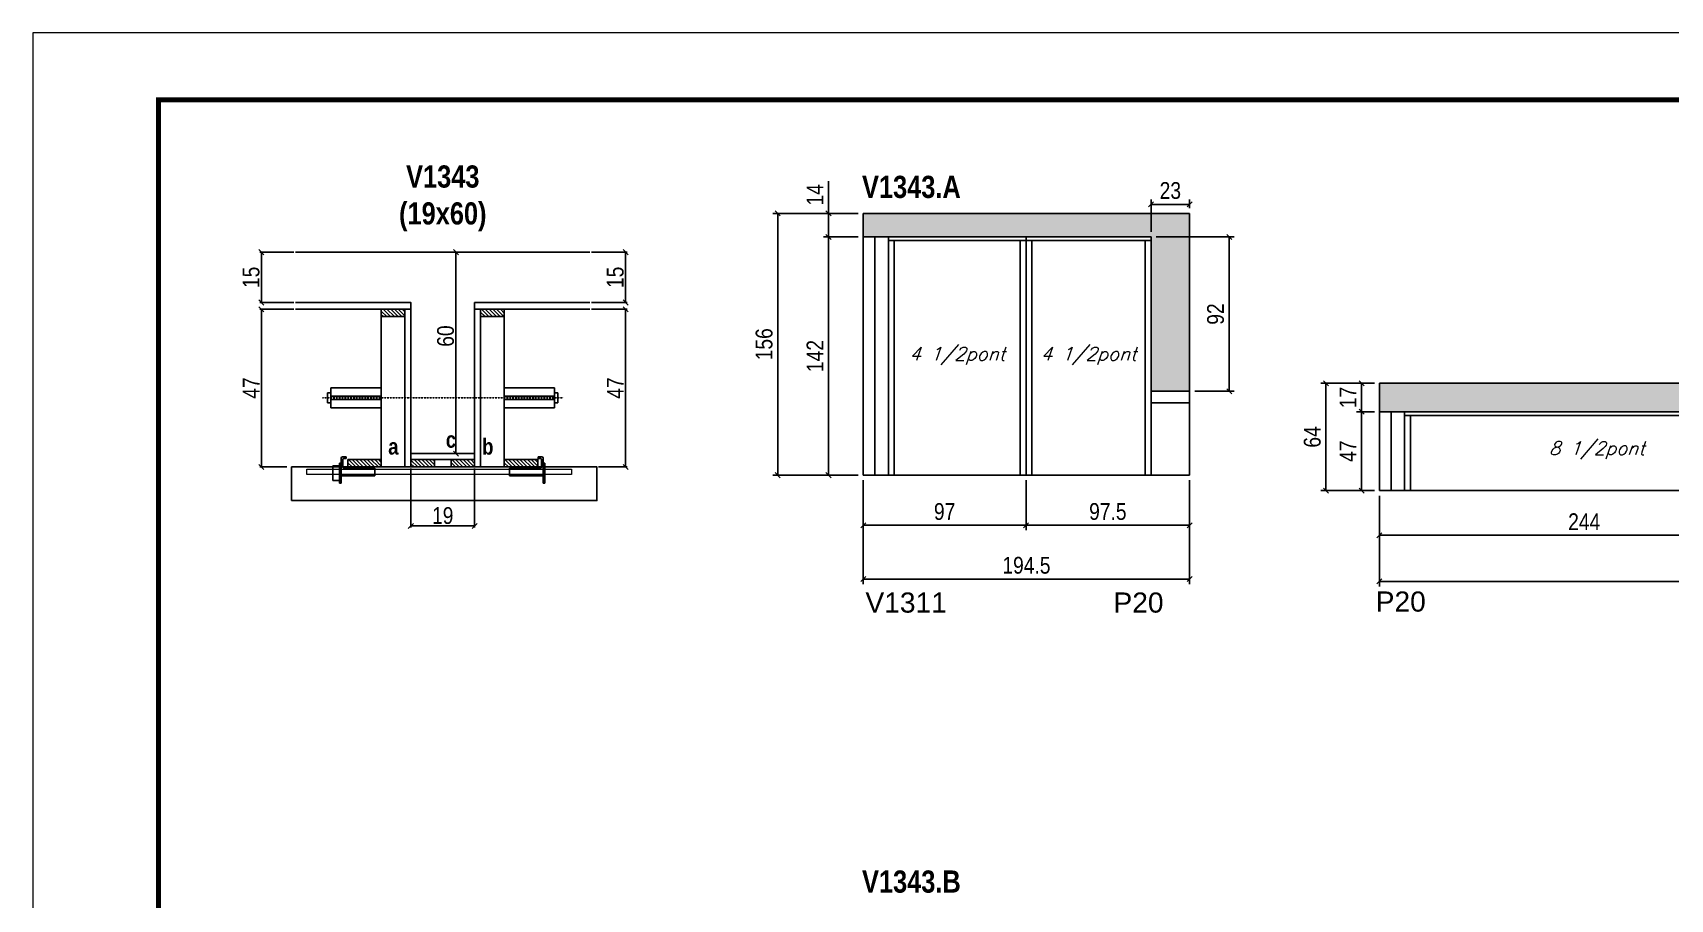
# Model space of a CAD drawing. Extents: x 3309 to 10384, y -2522 to 14608.
# Drawn here: x 4894 to 5870, y 4903 to 5419 of the extents above; entities that cross this region are included whole.
import ezdxf

# ---------------------------------------------------------------- set-up
doc = ezdxf.new("R2010")
doc.units = 0
doc.linetypes.add('DASHED', pattern=[0.75, 0.5, -0.25])
doc.linetypes.add('HIDDEN', pattern=[0.375, 0.25, -0.125])
for name, color, linetype in [('5', 5, 'Continuous'), ('barrote', 251, 'Continuous'), ('COTA', 241, 'Continuous'), ('detalhes', 4, 'Continuous'), ('NOMENCLATURA', 7, 'Continuous'), ('Painéis', 200, 'Continuous'), ('presilha', 1, 'Continuous'), ('SARR_2.2x10', 60, 'Continuous'), ('SARR_2.2x7', 40, 'Continuous'), ('SARR_3.5x7', 81, 'Continuous'), ('TENSOR', 3, 'Continuous'), ('texto', 7, 'Continuous')]:
    doc.layers.add(name, color=color, linetype=linetype)
for name, color, linetype, lineweight in [('CONCRETO', 251, 'Continuous', 25), ('Folhas', 255, 'Continuous', 9), ('SARRAFO DE PRESSAO', 251, 'DASHED', 9), ('SCO-___-LAJ', 2, 'Continuous', 0)]:
    doc.layers.add(name, color=color, linetype=linetype, lineweight=lineweight)
doc.styles.add('COTA TECNICA', font='techl___.ttf', dxfattribs={"height": 10})
doc.styles.add('COTA TECNICA 2X', font='techl___.ttf', dxfattribs={"height": 10})
doc.styles.add('Romans', font='romans.shx')
doc.styles.get("Standard").update_dxf_attribs({"font": 'arial.ttf'})
doc.styles.add('TECNICA', font='techb___.ttf', dxfattribs={"height": 10})
doc.dimstyles.new('PAINEL', dxfattribs={"dimtxt": 10, "dimasz": 3, "dimexe": 3, "dimexo": 3, "dimgap": 3, "dimtad": 1, "dimdec": 1, "dimzin": 12, "dimdsep": 46, "dimtxsty": 'COTA TECNICA', "dimblk1": 'OBLIQUE', "dimblk2": 'OBLIQUE', "dimsah": 1, "dimcen": 0.9, "dimclrd": 4, "dimclre": 4, "dimclrt": 240, "dimadec": 1, "dimazin": 3, "dimtfac": 1, "dimtdec": 1, "dimtmove": 0, "dimatfit": 3, "dimfxl": 1, "dimtolj": 1, "dimtzin": 12, "dimarcsym": 0})
doc.dimstyles.new('SECAO', dxfattribs={"dimscale": 0.333333, "dimtxt": 5, "dimasz": 9, "dimexe": 3, "dimexo": 3, "dimgap": 3, "dimtad": 1, "dimdec": 1, "dimlfac": 0.5, "dimzin": 12, "dimdsep": 46, "dimtxsty": 'COTA TECNICA 2X', "dimblk1": 'OBLIQUE', "dimblk2": 'OBLIQUE', "dimsah": 1, "dimcen": 0.9, "dimclrd": 4, "dimclre": 4, "dimclrt": 240, "dimadec": 1, "dimazin": 3, "dimtfac": 1, "dimtdec": 1, "dimtmove": 0, "dimatfit": 3, "dimfxl": 1, "dimtolj": 1, "dimtzin": 12, "dimarcsym": 0})
pattern_1 = [(135, (38355.1903, -118351.6534), (-1.122532015, -1.122532015), [])]

# ---------------------------------------------------------------- blocks, each defined once
blk = doc.blocks.new('9999999999')
at = {"layer": 'Folhas'}
blk.add_lwpolyline([(98138.98, 34190.21), (99623.98, 34190.21), (99623.98, 35240.21), (98138.98, 35240.21)], close=True, dxfattribs=at)
at = {"layer": 'Folhas', "color": 30, "const_width": 3}
blk.add_lwpolyline([(98213.98, 34230.21), (99583.98, 34230.21), (99583.98, 35200.21), (98213.98, 35200.21)], close=True, dxfattribs=at)
blk = doc.blocks.new('_Oblique')
at = {"color": 0, "linetype": 'ByBlock', "lineweight": -2}
blk.add_line((-0.5, -0.5), (0.5, 0.5), dxfattribs=at)
blk = doc.blocks.new('*D1037')
at = {"layer": 'COTA', "color": 4, "lineweight": -2, "transparency": 16777216}
for p, q in [((5119.65, 5159.52), (5119.65, 5124.43)), ((5157.65, 5159.52), (5157.65, 5124.43)), ((5157.65, 5125.43), (5119.65, 5125.43))]:
    blk.add_line(p, q, dxfattribs=at)
at = {"layer": 'Defpoints', "color": 0, "transparency": 16777216}
for p in [(5119.65, 5160.52), (5157.65, 5160.52), (5119.65, 5125.43)]:
    blk.add_point(p, dxfattribs=at)
at = {"layer": 'COTA', "color": 4, "lineweight": -2, "transparency": 16777216, "xscale": 3, "yscale": 3, "zscale": 3, "rotation": 180}
blk.add_blockref('_Oblique', (5119.65, 5125.43), dxfattribs=at)
at = {"layer": 'COTA', "color": 4, "lineweight": -2, "transparency": 16777216, "xscale": 3, "yscale": 3, "zscale": 3}
blk.add_blockref('_Oblique', (5157.65, 5125.43), dxfattribs=at)
at = {"layer": 'COTA', "color": 240, "transparency": 16777216, "insert": (5138.65, 5131.51), "char_height": 10, "attachment_point": 5, "style": 'COTA TECNICA 2X'}
blk.add_mtext('\\A1;19', dxfattribs=at)
blk = doc.blocks.new('PRESILHA METÁLICA 1')
at = {"layer": 'presilha'}
for p, q in [((6, 15.5), (7.5, 15.5)), ((6, -2.5), (6, 15.5)), ((7.5, 10.6), (7.5, 19.9)), ((7.5, 15.5), (7.5, -2.5)), ((12, 21), (8.6, 21)), ((9, 11.6), (9, 18.9)), ((12, 19.5), (9.6, 19.5)), ((12, 21), (12, 19.5)), ((0, 13), (6, 13)), ((0, 13), (0, 0)), ((6, 0), (0, 0)), ((6, 13), (6, 0)), ((37.5, 4.1), (7.5, 4.1)), ((37.5, 11), (9.6, 11)), ((37.5, 11), (37.5, 4.1)), ((7.5, -2.5), (6, -2.5))]:
    blk.add_line(p, q, dxfattribs=at)
for centre, radius, start, end in [((8.6, 19.9), 1.14, 90, 180), ((9.6, 18.9), 0.57, 90, 180), ((9.6, 11.6), 0.57, 180, 270)]:
    blk.add_arc(centre, radius, start, end, dxfattribs=at)
blk = doc.blocks.new('PRESILHA METÁLICA 2')
at = {"layer": 'presilha'}
for p, q in [((-5.2, 23.5), (-5.2, 22)), ((-5.2, 23.5), (-1.9, 23.5)), ((-5.2, 22), (-2.8, 22)), ((-2.2, 14.1), (-2.2, 21.4)), ((0.8, 18), (-0.8, 18)), ((-0.8, 18), (-0.8, 0)), ((-0.8, 14.6), (-0.8, 22.4)), ((0.8, 0), (0.8, 18)), ((-30.8, 13.5), (-30.8, 6.6)), ((-30.8, 13.5), (-2.8, 13.5)), ((-30.8, 6.6), (-0.8, 6.6)), ((-0.8, 0), (0.8, 0))]:
    blk.add_line(p, q, dxfattribs=at)
for centre, radius, start, end in [((-2.8, 21.4), 0.57, 0, 90), ((-1.9, 22.4), 1.14, 0, 90), ((-2.8, 14.1), 0.57, 270, 0)]:
    blk.add_arc(centre, radius, start, end, dxfattribs=at)
blk = doc.blocks.new('*D1038')
at = {"layer": 'COTA', "color": 4, "lineweight": -2, "transparency": 16777216}
for p, q in [((5049.95, 5254.52), (5029.6, 5254.52)), ((5030.6, 5254.52), (5030.6, 5160.52)), ((5045.84, 5160.52), (5029.6, 5160.52))]:
    blk.add_line(p, q, dxfattribs=at)
at = {"layer": 'Defpoints', "color": 0, "transparency": 16777216}
for p in [(5050.95, 5254.52), (5030.6, 5160.52), (5046.84, 5160.52)]:
    blk.add_point(p, dxfattribs=at)
at = {"layer": 'COTA', "color": 4, "lineweight": -2, "transparency": 16777216, "xscale": 3, "yscale": 3, "zscale": 3}
for p, rotation in [((5030.6, 5254.52), 90), ((5030.6, 5160.52), 270)]:
    blk.add_blockref('_Oblique', p, dxfattribs=dict(at, rotation=rotation))
at = {"layer": 'COTA', "color": 240, "transparency": 16777216, "insert": (5024.53, 5207.52), "char_height": 10, "attachment_point": 5, "rotation": 90, "style": 'COTA TECNICA 2X'}
blk.add_mtext('\\A1;47', dxfattribs=at)
blk = doc.blocks.new('*D1039')
at = {"layer": 'COTA', "color": 4, "lineweight": -2, "transparency": 16777216}
for p, q in [((5227.35, 5254.52), (5248.57, 5254.52)), ((5247.57, 5254.52), (5247.57, 5160.52)), ((5231.46, 5160.52), (5248.57, 5160.52))]:
    blk.add_line(p, q, dxfattribs=at)
at = {"layer": 'Defpoints', "color": 0, "transparency": 16777216}
for p in [(5226.35, 5254.52), (5230.46, 5160.52), (5247.57, 5160.52)]:
    blk.add_point(p, dxfattribs=at)
at = {"layer": 'COTA', "color": 4, "lineweight": -2, "transparency": 16777216, "xscale": 3, "yscale": 3, "zscale": 3}
for p, rotation in [((5247.57, 5254.52), 90), ((5247.57, 5160.52), 270)]:
    blk.add_blockref('_Oblique', p, dxfattribs=dict(at, rotation=rotation))
at = {"layer": 'COTA', "color": 240, "transparency": 16777216, "insert": (5241.5, 5207.52), "char_height": 10, "attachment_point": 5, "rotation": 90, "style": 'COTA TECNICA 2X'}
blk.add_mtext('\\A1;47', dxfattribs=at)
blk = doc.blocks.new('*D1040')
at = {"layer": 'COTA', "color": 4, "lineweight": -2, "transparency": 16777216}
for p, q in [((5156.65, 5288.52), (5145.48, 5288.52)), ((5146.48, 5168.52), (5146.48, 5288.52)), ((5156.65, 5168.52), (5145.48, 5168.52))]:
    blk.add_line(p, q, dxfattribs=at)
at = {"layer": 'Defpoints', "color": 0, "transparency": 16777216}
for p in [(5146.48, 5288.52), (5157.65, 5288.52), (5157.65, 5168.52)]:
    blk.add_point(p, dxfattribs=at)
at = {"layer": 'COTA', "color": 4, "lineweight": -2, "transparency": 16777216, "xscale": 3, "yscale": 3, "zscale": 3}
for p, rotation in [((5146.48, 5288.52), 90), ((5146.48, 5168.52), 270)]:
    blk.add_blockref('_Oblique', p, dxfattribs=dict(at, rotation=rotation))
at = {"layer": 'COTA', "color": 240, "transparency": 16777216, "insert": (5140.37, 5238.52), "char_height": 10, "attachment_point": 5, "rotation": 90, "style": 'COTA TECNICA 2X'}
blk.add_mtext('\\A1;60', dxfattribs=at)
blk = doc.blocks.new('*D1041')
at = {"layer": 'COTA', "color": 4, "lineweight": -2, "transparency": 16777216}
for p, q in [((5227.35, 5288.52), (5248.57, 5288.52)), ((5247.57, 5258.52), (5247.57, 5288.52)), ((5227.35, 5258.52), (5248.57, 5258.52))]:
    blk.add_line(p, q, dxfattribs=at)
at = {"layer": 'Defpoints', "color": 0, "transparency": 16777216}
for p in [(5226.35, 5288.52), (5247.57, 5288.52), (5226.35, 5258.52)]:
    blk.add_point(p, dxfattribs=at)
at = {"layer": 'COTA', "color": 4, "lineweight": -2, "transparency": 16777216, "xscale": 3, "yscale": 3, "zscale": 3}
for p, rotation in [((5247.57, 5288.52), 90), ((5247.57, 5258.52), 270)]:
    blk.add_blockref('_Oblique', p, dxfattribs=dict(at, rotation=rotation))
at = {"layer": 'COTA', "color": 240, "transparency": 16777216, "insert": (5241.46, 5273.52), "char_height": 10, "attachment_point": 5, "rotation": 90, "style": 'COTA TECNICA 2X'}
blk.add_mtext('\\A1;15', dxfattribs=at)
blk = doc.blocks.new('*D1042')
at = {"layer": 'COTA', "color": 4, "lineweight": -2, "transparency": 16777216}
for p, q in [((5049.95, 5288.52), (5029.6, 5288.52)), ((5030.6, 5258.52), (5030.6, 5288.52)), ((5049.95, 5258.52), (5029.6, 5258.52))]:
    blk.add_line(p, q, dxfattribs=at)
at = {"layer": 'Defpoints', "color": 0, "transparency": 16777216}
for p in [(5030.6, 5288.52), (5050.95, 5288.52), (5050.95, 5258.52)]:
    blk.add_point(p, dxfattribs=at)
at = {"layer": 'COTA', "color": 4, "lineweight": -2, "transparency": 16777216, "xscale": 3, "yscale": 3, "zscale": 3}
for p, rotation in [((5030.6, 5288.52), 90), ((5030.6, 5258.52), 270)]:
    blk.add_blockref('_Oblique', p, dxfattribs=dict(at, rotation=rotation))
at = {"layer": 'COTA', "color": 240, "transparency": 16777216, "insert": (5024.49, 5273.52), "char_height": 10, "attachment_point": 5, "rotation": 90, "style": 'COTA TECNICA 2X'}
blk.add_mtext('\\A1;15', dxfattribs=at)
blk = doc.blocks.new('*D1043')
at = {"layer": 'COTA', "color": 4, "lineweight": -2, "transparency": 16777216}
for p, q in [((5386.19, 5297.64), (5365.51, 5297.64)), ((5368.51, 5155.64), (5368.51, 5297.64)), ((5386.19, 5155.64), (5365.51, 5155.64))]:
    blk.add_line(p, q, dxfattribs=at)
at = {"layer": 'Defpoints', "color": 0, "transparency": 16777216}
for p in [(5368.51, 5297.64), (5389.19, 5297.64), (5389.19, 5155.64)]:
    blk.add_point(p, dxfattribs=at)
at = {"layer": 'COTA', "color": 4, "lineweight": -2, "transparency": 16777216, "xscale": 3, "yscale": 3, "zscale": 3}
for p, rotation in [((5368.51, 5297.64), 90), ((5368.51, 5155.64), 270)]:
    blk.add_blockref('_Oblique', p, dxfattribs=dict(at, rotation=rotation))
at = {"layer": 'COTA', "color": 240, "transparency": 16777216, "insert": (5360.44, 5226.64), "char_height": 10, "attachment_point": 5, "rotation": 90, "style": 'COTA TECNICA'}
blk.add_mtext('\\A1;142', dxfattribs=at)
blk = doc.blocks.new('*D1044')
at = {"layer": 'COTA', "color": 4, "lineweight": -2, "transparency": 16777216}
for p, q in [((5389.19, 5152.64), (5389.19, 5090.74)), ((5583.69, 5152.64), (5583.69, 5090.74)), ((5389.19, 5093.74), (5583.69, 5093.74))]:
    blk.add_line(p, q, dxfattribs=at)
at = {"layer": 'Defpoints', "color": 0, "transparency": 16777216}
for p in [(5389.19, 5155.64), (5583.69, 5155.64), (5583.69, 5093.74)]:
    blk.add_point(p, dxfattribs=at)
at = {"layer": 'COTA', "color": 4, "lineweight": -2, "transparency": 16777216, "xscale": 3, "yscale": 3, "zscale": 3, "rotation": 180}
blk.add_blockref('_Oblique', (5389.19, 5093.74), dxfattribs=at)
at = {"layer": 'COTA', "color": 4, "lineweight": -2, "transparency": 16777216, "xscale": 3, "yscale": 3, "zscale": 3}
blk.add_blockref('_Oblique', (5583.69, 5093.74), dxfattribs=at)
at = {"layer": 'COTA', "color": 240, "transparency": 16777216, "insert": (5486.44, 5101.88), "char_height": 10, "attachment_point": 5, "style": 'COTA TECNICA'}
blk.add_mtext('\\A1;194.5', dxfattribs=at)
blk = doc.blocks.new('*D1045')
at = {"layer": 'COTA', "color": 4, "lineweight": -2, "transparency": 16777216}
for p, q in [((5368.51, 5311.64), (5368.51, 5330.76)), ((5386.19, 5311.64), (5365.51, 5311.64)), ((5368.51, 5297.64), (5368.51, 5311.64)), ((5386.19, 5297.64), (5365.51, 5297.64))]:
    blk.add_line(p, q, dxfattribs=at)
at = {"layer": 'Defpoints', "color": 0, "transparency": 16777216}
for p in [(5368.51, 5311.64), (5389.19, 5311.64), (5389.19, 5297.64)]:
    blk.add_point(p, dxfattribs=at)
at = {"layer": 'COTA', "color": 4, "lineweight": -2, "transparency": 16777216, "xscale": 3, "yscale": 3, "zscale": 3}
for p, rotation in [((5368.51, 5311.64), 90), ((5368.51, 5297.64), 270)]:
    blk.add_blockref('_Oblique', p, dxfattribs=dict(at, rotation=rotation))
at = {"layer": 'COTA', "color": 240, "transparency": 16777216, "insert": (5360.44, 5322.7), "char_height": 10, "attachment_point": 5, "rotation": 90, "style": 'COTA TECNICA'}
blk.add_mtext('\\A1;14', dxfattribs=at)
blk = doc.blocks.new('*D1046')
at = {"layer": 'COTA', "color": 4, "lineweight": -2, "transparency": 16777216}
for p, q in [((5386.19, 5311.64), (5335.28, 5311.64)), ((5338.28, 5155.64), (5338.28, 5311.64)), ((5386.19, 5155.64), (5335.28, 5155.64))]:
    blk.add_line(p, q, dxfattribs=at)
at = {"layer": 'Defpoints', "color": 0, "transparency": 16777216}
for p in [(5338.28, 5311.64), (5389.19, 5311.64), (5389.19, 5155.64)]:
    blk.add_point(p, dxfattribs=at)
at = {"layer": 'COTA', "color": 4, "lineweight": -2, "transparency": 16777216, "xscale": 3, "yscale": 3, "zscale": 3}
for p, rotation in [((5338.28, 5311.64), 90), ((5338.28, 5155.64), 270)]:
    blk.add_blockref('_Oblique', p, dxfattribs=dict(at, rotation=rotation))
at = {"layer": 'COTA', "color": 240, "transparency": 16777216, "insert": (5330.17, 5233.64), "char_height": 10, "attachment_point": 5, "rotation": 90, "style": 'COTA TECNICA'}
blk.add_mtext('\\A1;156', dxfattribs=at)
blk = doc.blocks.new('*D1047')
at = {"layer": 'COTA', "color": 4, "lineweight": -2, "transparency": 16777216}
for p, q in [((5696.77, 5143.41), (5696.77, 5089.34)), ((6104.27, 5143.41), (6104.27, 5089.34)), ((5696.77, 5092.34), (6104.27, 5092.34))]:
    blk.add_line(p, q, dxfattribs=at)
at = {"layer": 'Defpoints', "color": 0, "transparency": 16777216}
for p in [(5696.77, 5146.41), (6104.27, 5146.41), (6104.27, 5092.34)]:
    blk.add_point(p, dxfattribs=at)
at = {"layer": 'COTA', "color": 4, "lineweight": -2, "transparency": 16777216, "xscale": 3, "yscale": 3, "zscale": 3, "rotation": 180}
blk.add_blockref('_Oblique', (5696.77, 5092.34), dxfattribs=at)
at = {"layer": 'COTA', "color": 4, "lineweight": -2, "transparency": 16777216, "xscale": 3, "yscale": 3, "zscale": 3}
blk.add_blockref('_Oblique', (6104.27, 5092.34), dxfattribs=at)
at = {"layer": 'COTA', "color": 240, "transparency": 16777216, "insert": (5900.52, 5100.45), "char_height": 10, "attachment_point": 5, "style": 'COTA TECNICA'}
blk.add_mtext('\\A1;407.5', dxfattribs=at)
blk = doc.blocks.new('*D1048')
at = {"layer": 'COTA', "color": 4, "lineweight": -2, "transparency": 16777216}
for p, q in [((5696.77, 5143.41), (5696.77, 5116.82)), ((5940.77, 5143.41), (5940.77, 5116.82)), ((5696.77, 5119.82), (5940.77, 5119.82))]:
    blk.add_line(p, q, dxfattribs=at)
at = {"layer": 'Defpoints', "color": 0, "transparency": 16777216}
for p in [(5696.77, 5146.41), (5940.77, 5146.41), (5940.77, 5119.82)]:
    blk.add_point(p, dxfattribs=at)
at = {"layer": 'COTA', "color": 4, "lineweight": -2, "transparency": 16777216, "xscale": 3, "yscale": 3, "zscale": 3, "rotation": 180}
blk.add_blockref('_Oblique', (5696.77, 5119.82), dxfattribs=at)
at = {"layer": 'COTA', "color": 4, "lineweight": -2, "transparency": 16777216, "xscale": 3, "yscale": 3, "zscale": 3}
blk.add_blockref('_Oblique', (5940.77, 5119.82), dxfattribs=at)
at = {"layer": 'COTA', "color": 240, "transparency": 16777216, "insert": (5818.77, 5127.9), "char_height": 10, "attachment_point": 5, "style": 'COTA TECNICA'}
blk.add_mtext('\\A1;244', dxfattribs=at)
blk = doc.blocks.new('*D1050')
at = {"layer": 'COTA', "color": 4, "lineweight": -2, "transparency": 16777216}
for p, q in [((5693.77, 5210.41), (5683.1, 5210.41)), ((5686.1, 5193.41), (5686.1, 5210.41)), ((5693.77, 5193.41), (5683.1, 5193.41))]:
    blk.add_line(p, q, dxfattribs=at)
at = {"layer": 'Defpoints', "color": 0, "transparency": 16777216}
for p in [(5686.1, 5210.41), (5696.77, 5210.41), (5696.77, 5193.41)]:
    blk.add_point(p, dxfattribs=at)
at = {"layer": 'COTA', "color": 4, "lineweight": -2, "transparency": 16777216, "xscale": 3, "yscale": 3, "zscale": 3}
for p, rotation in [((5686.1, 5210.41), 90), ((5686.1, 5193.41), 270)]:
    blk.add_blockref('_Oblique', p, dxfattribs=dict(at, rotation=rotation))
at = {"layer": 'COTA', "color": 240, "transparency": 16777216, "insert": (5678.02, 5201.91), "char_height": 10, "attachment_point": 5, "rotation": 90, "style": 'COTA TECNICA'}
blk.add_mtext('\\A1;17', dxfattribs=at)
blk = doc.blocks.new('*D1051')
at = {"layer": 'COTA', "color": 4, "lineweight": -2, "transparency": 16777216}
for p, q in [((5693.77, 5193.41), (5683.1, 5193.41)), ((5686.1, 5193.41), (5686.1, 5146.41)), ((5693.77, 5146.41), (5683.1, 5146.41))]:
    blk.add_line(p, q, dxfattribs=at)
at = {"layer": 'Defpoints', "color": 0, "transparency": 16777216}
for p in [(5696.77, 5193.41), (5686.1, 5146.41), (5696.77, 5146.41)]:
    blk.add_point(p, dxfattribs=at)
at = {"layer": 'COTA', "color": 4, "lineweight": -2, "transparency": 16777216, "xscale": 3, "yscale": 3, "zscale": 3}
for p, rotation in [((5686.1, 5193.41), 90), ((5686.1, 5146.41), 270)]:
    blk.add_blockref('_Oblique', p, dxfattribs=dict(at, rotation=rotation))
at = {"layer": 'COTA', "color": 240, "transparency": 16777216, "insert": (5678.02, 5169.91), "char_height": 10, "attachment_point": 5, "rotation": 90, "style": 'COTA TECNICA'}
blk.add_mtext('\\A1;47', dxfattribs=at)
blk = doc.blocks.new('*D1052')
at = {"layer": 'COTA', "color": 4, "lineweight": -2, "transparency": 16777216}
for p, q in [((5693.77, 5210.41), (5661.89, 5210.41)), ((5664.89, 5146.41), (5664.89, 5210.41)), ((5693.77, 5146.41), (5661.89, 5146.41))]:
    blk.add_line(p, q, dxfattribs=at)
at = {"layer": 'Defpoints', "color": 0, "transparency": 16777216}
for p in [(5664.89, 5210.41), (5696.77, 5210.41), (5696.77, 5146.41)]:
    blk.add_point(p, dxfattribs=at)
at = {"layer": 'COTA', "color": 4, "lineweight": -2, "transparency": 16777216, "xscale": 3, "yscale": 3, "zscale": 3}
for p, rotation in [((5664.89, 5210.41), 90), ((5664.89, 5146.41), 270)]:
    blk.add_blockref('_Oblique', p, dxfattribs=dict(at, rotation=rotation))
at = {"layer": 'COTA', "color": 240, "transparency": 16777216, "insert": (5656.79, 5178.41), "char_height": 10, "attachment_point": 5, "rotation": 90, "style": 'COTA TECNICA'}
blk.add_mtext('\\A1;64', dxfattribs=at)
blk = doc.blocks.new('*D1053')
at = {"layer": 'COTA', "color": 4, "lineweight": -2, "transparency": 16777216}
for p, q in [((5389.19, 5152.64), (5389.19, 5122.79)), ((5486.19, 5152.64), (5486.19, 5122.79)), ((5389.19, 5125.79), (5486.19, 5125.79))]:
    blk.add_line(p, q, dxfattribs=at)
at = {"layer": 'Defpoints', "color": 0, "transparency": 16777216}
for p in [(5389.19, 5155.64), (5486.19, 5155.64), (5486.19, 5125.79)]:
    blk.add_point(p, dxfattribs=at)
at = {"layer": 'COTA', "color": 4, "lineweight": -2, "transparency": 16777216, "xscale": 3, "yscale": 3, "zscale": 3, "rotation": 180}
blk.add_blockref('_Oblique', (5389.19, 5125.79), dxfattribs=at)
at = {"layer": 'COTA', "color": 4, "lineweight": -2, "transparency": 16777216, "xscale": 3, "yscale": 3, "zscale": 3}
blk.add_blockref('_Oblique', (5486.19, 5125.79), dxfattribs=at)
at = {"layer": 'COTA', "color": 240, "transparency": 16777216, "insert": (5437.69, 5133.89), "char_height": 10, "attachment_point": 5, "style": 'COTA TECNICA'}
blk.add_mtext('\\A1;97', dxfattribs=at)
blk = doc.blocks.new('*D1054')
at = {"layer": 'COTA', "color": 4, "lineweight": -2, "transparency": 16777216}
for p, q in [((5486.19, 5152.64), (5486.19, 5122.79)), ((5583.69, 5152.64), (5583.69, 5122.79)), ((5486.19, 5125.79), (5583.69, 5125.79))]:
    blk.add_line(p, q, dxfattribs=at)
at = {"layer": 'Defpoints', "color": 0, "transparency": 16777216}
for p in [(5486.19, 5155.64), (5583.69, 5155.64), (5583.69, 5125.79)]:
    blk.add_point(p, dxfattribs=at)
at = {"layer": 'COTA', "color": 4, "lineweight": -2, "transparency": 16777216, "xscale": 3, "yscale": 3, "zscale": 3, "rotation": 180}
blk.add_blockref('_Oblique', (5486.19, 5125.79), dxfattribs=at)
at = {"layer": 'COTA', "color": 4, "lineweight": -2, "transparency": 16777216, "xscale": 3, "yscale": 3, "zscale": 3}
blk.add_blockref('_Oblique', (5583.69, 5125.79), dxfattribs=at)
at = {"layer": 'COTA', "color": 240, "transparency": 16777216, "insert": (5534.94, 5133.93), "char_height": 10, "attachment_point": 5, "style": 'COTA TECNICA'}
blk.add_mtext('\\A1;97.5', dxfattribs=at)
blk = doc.blocks.new('*D1055')
at = {"layer": 'COTA', "color": 4, "lineweight": -2, "transparency": 16777216}
for p, q in [((5563.69, 5297.64), (5610.24, 5297.64)), ((5607.24, 5205.64), (5607.24, 5297.64)), ((5586.69, 5205.64), (5610.24, 5205.64))]:
    blk.add_line(p, q, dxfattribs=at)
at = {"layer": 'Defpoints', "color": 0, "transparency": 16777216}
for p in [(5560.69, 5297.64), (5607.24, 5297.64), (5583.69, 5205.64)]:
    blk.add_point(p, dxfattribs=at)
at = {"layer": 'COTA', "color": 4, "lineweight": -2, "transparency": 16777216, "xscale": 3, "yscale": 3, "zscale": 3}
for p, rotation in [((5607.24, 5297.64), 90), ((5607.24, 5205.64), 270)]:
    blk.add_blockref('_Oblique', p, dxfattribs=dict(at, rotation=rotation))
at = {"layer": 'COTA', "color": 240, "transparency": 16777216, "insert": (5599.15, 5251.64), "char_height": 10, "attachment_point": 5, "rotation": 90, "style": 'COTA TECNICA'}
blk.add_mtext('\\A1;92', dxfattribs=at)
blk = doc.blocks.new('*D1056')
at = {"layer": 'COTA', "color": 4, "lineweight": -2, "transparency": 16777216}
for p, q in [((5560.69, 5300.64), (5560.69, 5319.98)), ((5583.69, 5314.64), (5583.69, 5319.98)), ((5560.69, 5316.98), (5583.69, 5316.98))]:
    blk.add_line(p, q, dxfattribs=at)
at = {"layer": 'Defpoints', "color": 0, "transparency": 16777216}
for p in [(5583.69, 5316.98), (5583.69, 5311.64), (5560.69, 5297.64)]:
    blk.add_point(p, dxfattribs=at)
at = {"layer": 'COTA', "color": 4, "lineweight": -2, "transparency": 16777216, "xscale": 3, "yscale": 3, "zscale": 3, "rotation": 180}
blk.add_blockref('_Oblique', (5560.69, 5316.98), dxfattribs=at)
at = {"layer": 'COTA', "color": 4, "lineweight": -2, "transparency": 16777216, "xscale": 3, "yscale": 3, "zscale": 3}
blk.add_blockref('_Oblique', (5583.69, 5316.98), dxfattribs=at)
at = {"layer": 'COTA', "color": 240, "transparency": 16777216, "insert": (5572.19, 5325.2), "char_height": 10, "attachment_point": 5, "style": 'COTA TECNICA'}
blk.add_mtext('\\A1;23', dxfattribs=at)

msp = doc.modelspace()

# ---------------------------------------------------------------- hatches: boundary and pattern name
at = {"layer": 'COTA'}
h = msp.add_hatch(dxfattribs=at)
h.set_pattern_fill('AR-CONC', color=256, scale=0.03)
h.paths.add_polyline_path([(5583.69, 5311.64), (5389.19, 5311.64), (5389.19, 5297.64), (5560.69, 5297.64), (5560.69, 5205.64), (5583.69, 5205.64)])
h = msp.add_hatch(dxfattribs=at)
h.set_pattern_fill('AR-CONC', color=256, scale=0.03)
h.set_pattern_definition([(50, (1877.6475, 59.0997), (5.46554, -0.4781726), [0.5715, -6.2865]), (355, (1877.6475, 59.1), (-1.0573026, 5.7317054), [0.4572, -5.0292175]), (100.451445, (1878.103, 59.06), (4.4082374, 5.2535326), [0.4857003, -5.3427073]), (46.1842, (1877.6475, 60.624), (8.132371, -1.26127), [0.85725, -9.42975]), (96.63556, (1878.325, 60.519), (7.122124, 7.422784), [0.728551, -8.014068]), (351.18415, (1877.6475, 60.624), (7.122124, 7.422784), [0.685799, -7.543792]), (21, (1878.4095, 60.2427), (4.5484317, -3.067956), [0.5715, -6.2865]), (326, (1878.4095, 60.243), (1.854061, 5.525639), [0.4572, -5.0292]), (71.451445, (1878.7885, 59.987), (6.4024926, 2.457683), [0.4857003, -5.342698]), (37.5, (1877.6475, 59.0997), (0.0926581, 2.53665117), [0, -4.96824, 0, -5.1054, 0, -5.04825]), (7.5, (1877.6475, 59.0997), (2.0045899, 3.0054172), [0, -2.91084, 0, -4.85394, 0, -1.92405]), (327.5, (1875.9482, 59.0997), (4.06771786, -0.1718623), [0, -1.905, 0, -5.9436, 0, -7.8867]), (317.5, (1875.1862, 59.0997), (4.4438754, 0.7627947), [0, -2.4765, 0, -3.94716, 0, -5.6007])])
h.paths.add_polyline_path([(5696.77, 5210.41), (5696.77, 5193.41), (6104.27, 5193.41), (6104.27, 5210.41)])
at = {"layer": 'SARR_2.2x10'}
h = msp.add_hatch(dxfattribs=at)
h.set_pattern_fill('ANSI31', color=256, scale=0.5, angle=90)
h.set_pattern_definition([(135, (38275.5903, -118351.6534), (-1.122532015, -1.122532015), [])])
h.paths.add_polyline_path([(5082.05, 5164.92), (5082.05, 5160.52), (5102.05, 5160.52), (5102.05, 5164.92)])
h = msp.add_hatch(dxfattribs=at)
h.set_pattern_fill('ANSI31', color=256, scale=0.5, angle=90)
h.set_pattern_definition([(135, (38368.7903, -118351.6534), (-1.122532015, -1.122532015), [])])
h.paths.add_polyline_path([(5175.25, 5164.92), (5175.25, 5160.52), (5195.25, 5160.52), (5195.25, 5164.92)])
at = {"layer": 'SARR_2.2x7'}
h = msp.add_hatch(dxfattribs=at)
h.set_pattern_fill('ANSI31', color=256, scale=0.5, angle=90)
h.set_pattern_definition([(135, (38289.5903, -118262.0534), (-1.122532015, -1.122532015), [])])
h.paths.add_polyline_path([(5116.05, 5254.52), (5116.05, 5250.12), (5102.05, 5250.12), (5102.05, 5254.52)])
h = msp.add_hatch(dxfattribs=at)
h.set_pattern_fill('ANSI31', color=256, scale=0.5, angle=90)
h.set_pattern_definition([(135, (38269.5903, -118262.0534), (-1.122532015, -1.122532015), [])])
h.paths.add_polyline_path([(5161.25, 5254.52), (5161.25, 5250.12), (5175.25, 5250.12), (5175.25, 5254.52)])
h = msp.add_hatch(dxfattribs=at)
h.set_pattern_fill('ANSI31', color=256, scale=0.5, angle=90)
h.set_pattern_definition(pattern_1)
h.paths.add_polyline_path([(5133.65, 5160.52), (5133.65, 5164.92), (5119.65, 5164.92), (5119.65, 5160.52)])
h = msp.add_hatch(dxfattribs=at)
h.set_pattern_fill('ANSI31', color=256, scale=0.5, angle=90)
h.set_pattern_definition(pattern_1)
h.paths.add_polyline_path([(5143.65, 5164.92), (5143.65, 5160.52), (5157.65, 5160.52), (5157.65, 5164.92)])

# ---------------------------------------------------------------- linework, layer by layer
at = {"ltscale": 3}
for p, q in [((5070.05, 5204.69), (5070.05, 5198.69)), ((5072.05, 5204.69), (5070.05, 5204.69)), ((5072.05, 5207.69), (5072.05, 5195.69)), ((5072.05, 5207.69), (5102.05, 5207.69)), ((5102.05, 5202.69), (5072.05, 5202.69)), ((5102.05, 5200.69), (5072.05, 5200.69)), ((5205.25, 5207.69), (5175.25, 5207.69)), ((5175.25, 5202.69), (5205.25, 5202.69)), ((5175.25, 5200.69), (5205.25, 5200.69)), ((5205.25, 5207.69), (5205.25, 5195.69)), ((5207.25, 5204.69), (5205.25, 5204.69)), ((5207.25, 5204.69), (5207.25, 5198.69)), ((5072.05, 5198.69), (5070.05, 5198.69)), ((5072.05, 5195.69), (5102.05, 5195.69)), ((5205.25, 5195.69), (5175.25, 5195.69)), ((5205.25, 5198.69), (5207.25, 5198.69))]:
    msp.add_line(p, q, dxfattribs=at)
at = {"layer": 'barrote'}
msp.add_lwpolyline([(5048.6, 5140.52), (5230.51, 5140.52), (5230.51, 5160.52), (5048.6, 5160.52)], close=True, dxfattribs=at)
at = {"layer": 'CONCRETO', "linetype": 'Continuous'}
msp.add_line((5226.35, 5288.52), (5050.95, 5288.52), dxfattribs=at)
at = {"layer": 'COTA'}
for p, q in [((5389.19, 5297.64), (5389.19, 5311.64)), ((5389.19, 5311.64), (5583.69, 5311.64)), ((5583.69, 5311.64), (5583.69, 5205.64)), ((5696.77, 5210.41), (5696.77, 5193.41)), ((5696.77, 5210.41), (6104.27, 5210.41))]:
    msp.add_line(p, q, dxfattribs=at)
at = {"layer": 'detalhes', "color": 250}
msp.add_line((5048.6, 5140.52), (5048.6, 5160.52), dxfattribs=at)
at = {"layer": 'Painéis', "linetype": 'ByBlock'}
for p, q in [((5389.19, 5155.64), (5389.19, 5297.64)), ((5389.19, 5297.64), (5560.69, 5297.64)), ((5486.19, 5155.64), (5486.19, 5297.64)), ((5560.69, 5297.64), (5560.69, 5205.64)), ((5560.69, 5205.64), (5583.69, 5205.64)), ((5583.69, 5205.64), (5583.69, 5155.64)), ((6104.27, 5193.41), (5696.77, 5193.41)), ((5696.77, 5193.41), (5696.77, 5146.41)), ((5583.69, 5155.64), (5389.19, 5155.64)), ((5696.77, 5146.41), (6104.27, 5146.41))]:
    msp.add_line(p, q, dxfattribs=at)
at = {"layer": 'Painéis', "linetype": 'Continuous', "elevation": 0}
for points in [[(5050.95, 5254.52), (5119.65, 5254.52), (5119.65, 5258.52), (5050.95, 5258.52)], [(5226.35, 5254.52), (5157.65, 5254.52), (5157.65, 5258.52), (5226.35, 5258.52)]]:
    msp.add_lwpolyline(points, dxfattribs=at)
at = {"layer": 'Painéis', "linetype": 'Continuous'}
for points in [[(5116.05, 5160.52), (5116.05, 5254.52), (5119.65, 5254.52), (5119.65, 5160.52)], [(5161.25, 5160.52), (5161.25, 5254.52), (5157.65, 5254.52), (5157.65, 5160.52)], [(5157.65, 5168.52), (5119.65, 5168.52), (5119.65, 5164.92), (5157.65, 5164.92)]]:
    msp.add_lwpolyline(points, close=True, dxfattribs=at)
at = {"layer": 'SARR_2.2x10'}
for points in [[(5082.05, 5164.92), (5102.05, 5164.92), (5102.05, 5160.52), (5082.05, 5160.52)], [(5175.25, 5164.92), (5195.25, 5164.92), (5195.25, 5160.52), (5175.25, 5160.52)]]:
    msp.add_lwpolyline(points, close=True, dxfattribs=at)
at = {"layer": 'SARR_2.2x7', "linetype": 'Continuous'}
for p, q in [((5396.19, 5155.64), (5396.19, 5297.64)), ((5404.19, 5295.44), (5486.19, 5295.44)), ((5486.19, 5295.44), (5560.69, 5295.44)), ((5560.69, 5198.64), (5583.69, 5198.64)), ((5703.77, 5146.41), (5703.77, 5193.41)), ((5711.77, 5191.21), (5940.77, 5191.21))]:
    msp.add_line(p, q, dxfattribs=at)
at = {"layer": 'SARR_2.2x7', "elevation": 0}
for points in [[(5102.05, 5254.52), (5116.05, 5254.52), (5116.05, 5250.12), (5102.05, 5250.12)], [(5175.25, 5254.52), (5161.25, 5254.52), (5161.25, 5250.12), (5175.25, 5250.12)]]:
    msp.add_lwpolyline(points, close=True, dxfattribs=at)
at = {"layer": 'SARR_2.2x7'}
for points in [[(5119.65, 5164.92), (5133.65, 5164.92), (5133.65, 5160.52), (5119.65, 5160.52)], [(5157.65, 5164.92), (5143.65, 5164.92), (5143.65, 5160.52), (5157.65, 5160.52)]]:
    msp.add_lwpolyline(points, close=True, dxfattribs=at)
at = {"layer": 'SARR_3.5x7'}
for p, q in [((5404.19, 5297.64), (5404.19, 5155.64)), ((5407.69, 5295.44), (5407.69, 5155.64)), ((5482.69, 5295.44), (5482.69, 5155.64)), ((5489.69, 5295.44), (5489.69, 5155.64)), ((5557.19, 5295.44), (5557.19, 5155.64)), ((5560.69, 5205.64), (5560.69, 5155.64)), ((5711.77, 5193.41), (5711.77, 5146.41)), ((5715.27, 5191.21), (5715.27, 5146.41))]:
    msp.add_line(p, q, dxfattribs=at)
for points in [[(5116.05, 5250.12), (5102.05, 5250.12), (5102.05, 5160.52), (5116.05, 5160.52)], [(5161.25, 5250.12), (5175.25, 5250.12), (5175.25, 5160.52), (5161.25, 5160.52)]]:
    msp.add_lwpolyline(points, close=True, dxfattribs=at)
at = {"layer": 'SCO-___-LAJ', "color": 1}
msp.add_lwpolyline([(5057.6, 5159.18), (5215.43, 5159.18), (5215.43, 5155.98), (5057.6, 5155.98)], close=True, dxfattribs=at)
at = {"layer": 'TENSOR', "linetype": 'HIDDEN', "ltscale": 0.5}
msp.add_line((5067.05, 5201.69), (5210.55, 5201.69), dxfattribs=at)

# ---------------------------------------------------------------- block references
at = {"layer": 'presilha', "xscale": 0.6666666666666666, "yscale": 0.6666666666666666, "zscale": 0.6666666666666666}
for name, p in [('PRESILHA METÁLICA 1', (5073.18, 5152.55)), ('PRESILHA METÁLICA 2', (5198.93, 5150.88))]:
    msp.add_blockref(name, p, dxfattribs=at)
at = {"layer": 'SARRAFO DE PRESSAO', "color": 6, "linetype": 'ByBlock'}
msp.add_blockref('9999999999', (-93244.61, -29820.95), dxfattribs=at)

# ---------------------------------------------------------------- texts
at = {"layer": '5', "linetype": 'Continuous'}
for s, rotation, p in [('V1311', 359.99996, (5390.52, 5073.73)), ('P20', 359.99996, (5538.31, 5073.73)), ('P20', 0.00004, (5694.54, 5074.33))]:
    msp.add_text(s, height=12, rotation=rotation, dxfattribs=at).set_placement(p)
at = {"layer": 'detalhes', "style": 'TECNICA'}
for s, p in [('a', (5106.18, 5167.88)), ('c', (5140.47, 5171.99)), ('b', (5162.15, 5167.87))]:
    msp.add_text(s, height=9.6, dxfattribs=at).set_placement(p)
at = {"layer": 'NOMENCLATURA', "style": 'TECNICA'}
for s, p in [('V1343.A', (5388.47, 5320.83)), ('V1343.B', (5388.47, 4906.89))]:
    msp.add_text(s, height=13.2, dxfattribs=at).set_placement(p)
at = {"layer": 'NOMENCLATURA', "insert": (5138.68, 5340.21), "char_height": 13.2, "attachment_point": 2, "style": 'TECNICA'}
msp.add_mtext_dynamic_manual_height_columns('V1343\\P(19x60)', width=300.2766, gutter_width=1, heights=[0], dxfattribs=at)
at = {"layer": 'texto', "color": 2, "char_height": 8, "attachment_point": 5, "style": 'Romans'}
for s, insert in [('{\\Q19;\\C256;4 1/2pont}', (5445.19, 5226.64)), ('{\\Q19;\\C256;4 1/2pont}', (5523.44, 5226.64)), ('{\\Q19;\\C256;8 1/2pont}', (5826.27, 5170.41))]:
    msp.add_mtext(s, dxfattribs=dict(at, insert=insert))

# ---------------------------------------------------------------- dimensions: what is measured, and where the dimension line sits
at = {"layer": 'COTA'}
for base, p1, p2, angle, dimstyle, picture, middle in [((5368.51, 5311.64), (5389.19, 5297.64), (5389.19, 5311.64), 90, 'PAINEL', '*D1045', (5360.44, 5322.7)), ((5338.28, 5311.64), (5389.19, 5155.64), (5389.19, 5311.64), 90, 'PAINEL', '*D1046', (5330.17, 5233.64)), ((5368.51, 5297.64), (5389.19, 5155.64), (5389.19, 5297.64), 90, 'PAINEL', '*D1043', (5360.44, 5226.64)), ((5607.24, 5297.64), (5583.69, 5205.64), (5560.69, 5297.64), 90, 'PAINEL', '*D1055', (5599.15, 5251.64)), ((5030.6, 5288.52), (5050.95, 5258.52), (5050.95, 5288.52), 90, 'SECAO', '*D1042', (5024.49, 5273.52)), ((5247.57, 5288.52), (5226.35, 5258.52), (5226.35, 5288.52), 90, 'SECAO', '*D1041', (5241.46, 5273.52)), ((5030.6, 5160.52, 0), (5050.95, 5254.52), (5046.84, 5160.52, 0), 90, 'SECAO', '*D1038', (5024.53, 5207.52, 0)), ((5247.57, 5160.52, 0), (5226.35, 5254.52), (5230.46, 5160.52, 0), 90, 'SECAO', '*D1039', (5241.5, 5207.52, 0)), ((5664.89, 5210.41), (5696.77, 5146.41), (5696.77, 5210.41), 90, 'PAINEL', '*D1052', (5656.79, 5178.41)), ((5686.1, 5210.41), (5696.77, 5193.41), (5696.77, 5210.41), 90, 'PAINEL', '*D1050', (5678.02, 5201.91)), ((5686.1, 5146.41), (5696.77, 5193.41), (5696.77, 5146.41), 90, 'PAINEL', '*D1051', (5678.02, 5169.91)), ((6104.27, 5092.34), (5696.77, 5146.41), (6104.27, 5146.41), 180, 'PAINEL', '*D1047', (5900.52, 5100.45))]:
    dim = msp.add_linear_dim(base=base, p1=p1, p2=p2, angle=angle, dimstyle=dimstyle, dxfattribs=at)
    dim.commit()
    dim.dimension.update_dxf_attribs({"geometry": picture, "text_midpoint": middle})
for base, p1, p2, picture, middle in [((5583.69, 5316.98), (5560.69, 5297.64), (5583.69, 5311.64), '*D1056', (5572.19, 5325.2)), ((5583.69, 5093.74), (5389.19, 5155.64), (5583.69, 5155.64), '*D1044', (5486.44, 5101.88)), ((5486.19, 5125.79), (5389.19, 5155.64), (5486.19, 5155.64), '*D1053', (5437.69, 5133.89)), ((5940.77, 5119.82), (5696.77, 5146.41), (5940.77, 5146.41), '*D1048', (5818.77, 5127.9))]:
    dim = msp.add_linear_dim(base=base, p1=p1, p2=p2, dimstyle='PAINEL', dxfattribs=at)
    dim.commit()
    dim.dimension.update_dxf_attribs({"geometry": picture, "text_midpoint": middle})
for base, p1, p2, angle, picture, middle in [((5146.48, 5288.52), (5157.65, 5168.52), (5157.65, 5288.52), 90, '*D1040', (5146.48, 5238.52)), ((5119.65, 5125.43), (5157.65, 5160.52), (5119.65, 5160.52), 180, '*D1037', (5138.65, 5125.43))]:
    dim = msp.add_linear_dim(base=base, p1=p1, p2=p2, angle=angle, dimstyle='SECAO', dxfattribs=at)
    dim.commit()
    dim.dimension.update_dxf_attribs({"geometry": picture, "text_midpoint": middle, "dimtype": 160})
dim = msp.add_linear_dim(base=(5583.69, 5125.79), p1=(5486.19, 5155.64), p2=(5583.69, 5155.64), dimstyle='PAINEL', override={"dimtmove": 1}, dxfattribs=at)
dim.commit()
dim.dimension.update_dxf_attribs({"geometry": '*D1054', "text_midpoint": (5534.94, 5133.93)})

doc.saveas('drawing.dxf')
